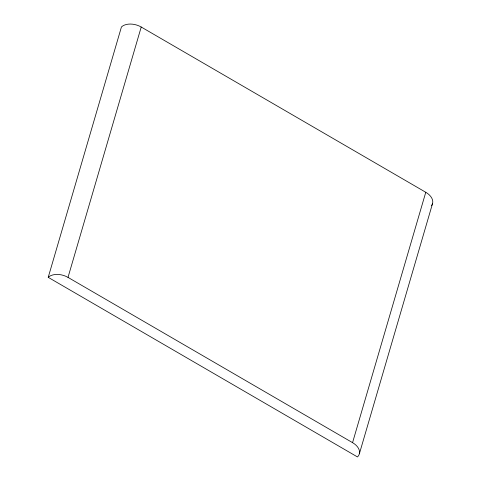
<?xml version="1.0" encoding="UTF-8"?>
<svg xmlns="http://www.w3.org/2000/svg" width="481" height="481" viewBox="0 0 481 481"><rect width="100%" height="100%" fill="white"/><g stroke="black" fill="none" stroke-linecap="round" stroke-linejoin="round"><path stroke-width="0.72" d="M425.775 192.28L352.561 442.652A15.109 9.65 16.3 0 1 357.485 456.95L48.22 277.345L121.434 26.972A14.628 9.343 16.3 0 1 141.222 27.026L425.775 192.28A15.109 9.65 16.3 0 1 431.571 205.585M48.22 277.345A14.628 9.343 16.3 0 1 68.007 277.393L141.222 27.026M359.403 453.673L432.617 203.307M68.007 277.393L352.561 442.652"/></g></svg>
